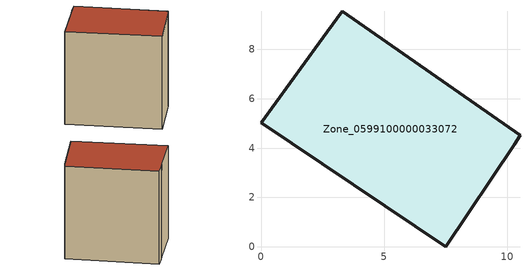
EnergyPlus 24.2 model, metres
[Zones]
Zone_0599100000033072
 floor ground (C_G): 0,5.02 2.37,8.28 2.69,8.72 3.29,9.55 10.51,4.52 10.28,4.13 7.5,0 z0
 wall outside (C_F): 2.69,8.72 2.37,8.28 0,5.02 7.5,0 10.28,4.13 10.51,4.52 3.29,9.55 2.69,8.72 z0:9.44
 roof outside (C_R): 2.37,8.28 0,5.02 7.5,0 10.28,4.13 10.51,4.52 3.29,9.55 2.69,8.72 z9.44
[BUILDING]
Pand.0599100000033072: North Axis=0; Terrain=City; Loads Convergence Tolerance Value=0.04; Temperature Convergence Tolerance Value=0.4; Solar Distribution=FullExterior; Maximum Number of Warmup Days=25; Minimum Number of Warmup Days=1
[Site:Location]
Rotterdam.The.Hague.AP_ZH_NLD Design_Conditions: Latitude=51.96; Longitude=4.45; Time Zone=1; Elevation=-4.5
[SITE:GROUNDTEMPERATURE:BUILDINGSURFACE]
18, 18, 18, 18, 18, 18, 18, 18, 18, 18, 18, 18
[MATERIAL] Thermal Absorptance=0.9; Solar Absorptance=0.7; Visible Absorptance=0.7
Name | Roughness | Thickness | Conductivity | Density | Specific Heat
G.TI.1946 | MediumSmooth | 0.15 | 1 | 540 | 1210
F.TI.1946 | Rough | 0.3 | 0.857143 | 1920 | 840
R.TI.1946 | MediumRough | 0.2 | 0.1 | 1500 | 1000
[CONSTRUCTION]
C_G: G.TI.1946
C_F: F.TI.1946
C_R: R.TI.1946
[ZONE]
Zone_0599100000033072: Type=1; Multiplier=1; Ceiling Height=Autocalculate; Volume=Autocalculate; Floor Area=autocalculate; Part of Total Floor Area=Yes
[ZONEINFILTRATION:DESIGNFLOWRATE]
Infil_Zone_0599100000033072: Zone or ZoneList or Space or SpaceList=Zone_0599100000033072; Schedule=AlwaysOn; Design Flow Rate Calculation Method=Flow/Area; Flow Rate per Floor Area=0.003; Constant Term Coefficient=1; Temperature Term Coefficient=0; Velocity Term Coefficient=0; Velocity Squared Term Coefficient=0
[HVACTEMPLATE:ZONE:IDEALLOADSAIRSYSTEM]
Zone_0599100000033072: Maximum Heating Supply Air Temperature=50; Minimum Cooling Supply Air Temperature=13; Maximum Heating Supply Air Humidity Ratio=0.0156; Minimum Cooling Supply Air Humidity Ratio=0.0077; Heating Limit=NoLimit; Cooling Limit=NoLimit; Dehumidification Control Type=ConstantSensibleHeatRatio; Cooling Sensible Heat Ratio=0.7; Dehumidification Setpoint=60; Humidification Control Type=None; Humidification Setpoint=30; Outdoor Air Method=None; Outdoor Air Flow Rate per Person=0.00944; Outdoor Air Flow Rate per Zone Floor Area=0; Outdoor Air Flow Rate per Zone=0; Demand Controlled Ventilation Type=None; Outdoor Air Economizer Type=NoEconomizer; Heat Recovery Type=None; Sensible Heat Recovery Effectiveness=0.7; Latent Heat Recovery Effectiveness=0.65
[ZONECONTROL:THERMOSTAT]
ThermostatControl_Zone_0599100000033072: Zone or ZoneList=Zone_0599100000033072; Control Type Schedule=DualSetpointControlType; Control 1=Thermostat_Zone_0599100000033072; Temperature Difference Between Cutout And Setpoint=0
[THERMOSTATSETPOINT:DUALSETPOINT]
Thermostat_Zone_0599100000033072: Heating Setpoint Temperature Schedule=HeatingSetpoint_Zone_0599100000033072; Cooling Setpoint Temperature Schedule=CoolingSetpoint_Zone_0599100000033072
[SCHEDULE:COMPACT]
HeatingSetpoint_Zone_0599100000033072: Through: 12/31, For: AllDays, Until: 24:00, 21
CoolingSetpoint_Zone_0599100000033072: Through: 12/31, For: AllDays, Until: 24:00, 24
DualSetpointControlType: Through: 12/31, For: AllDays, Until: 24:00, 4
AlwaysOn: Through: 12/31, For: AllDays, Until: 24:00, 1
